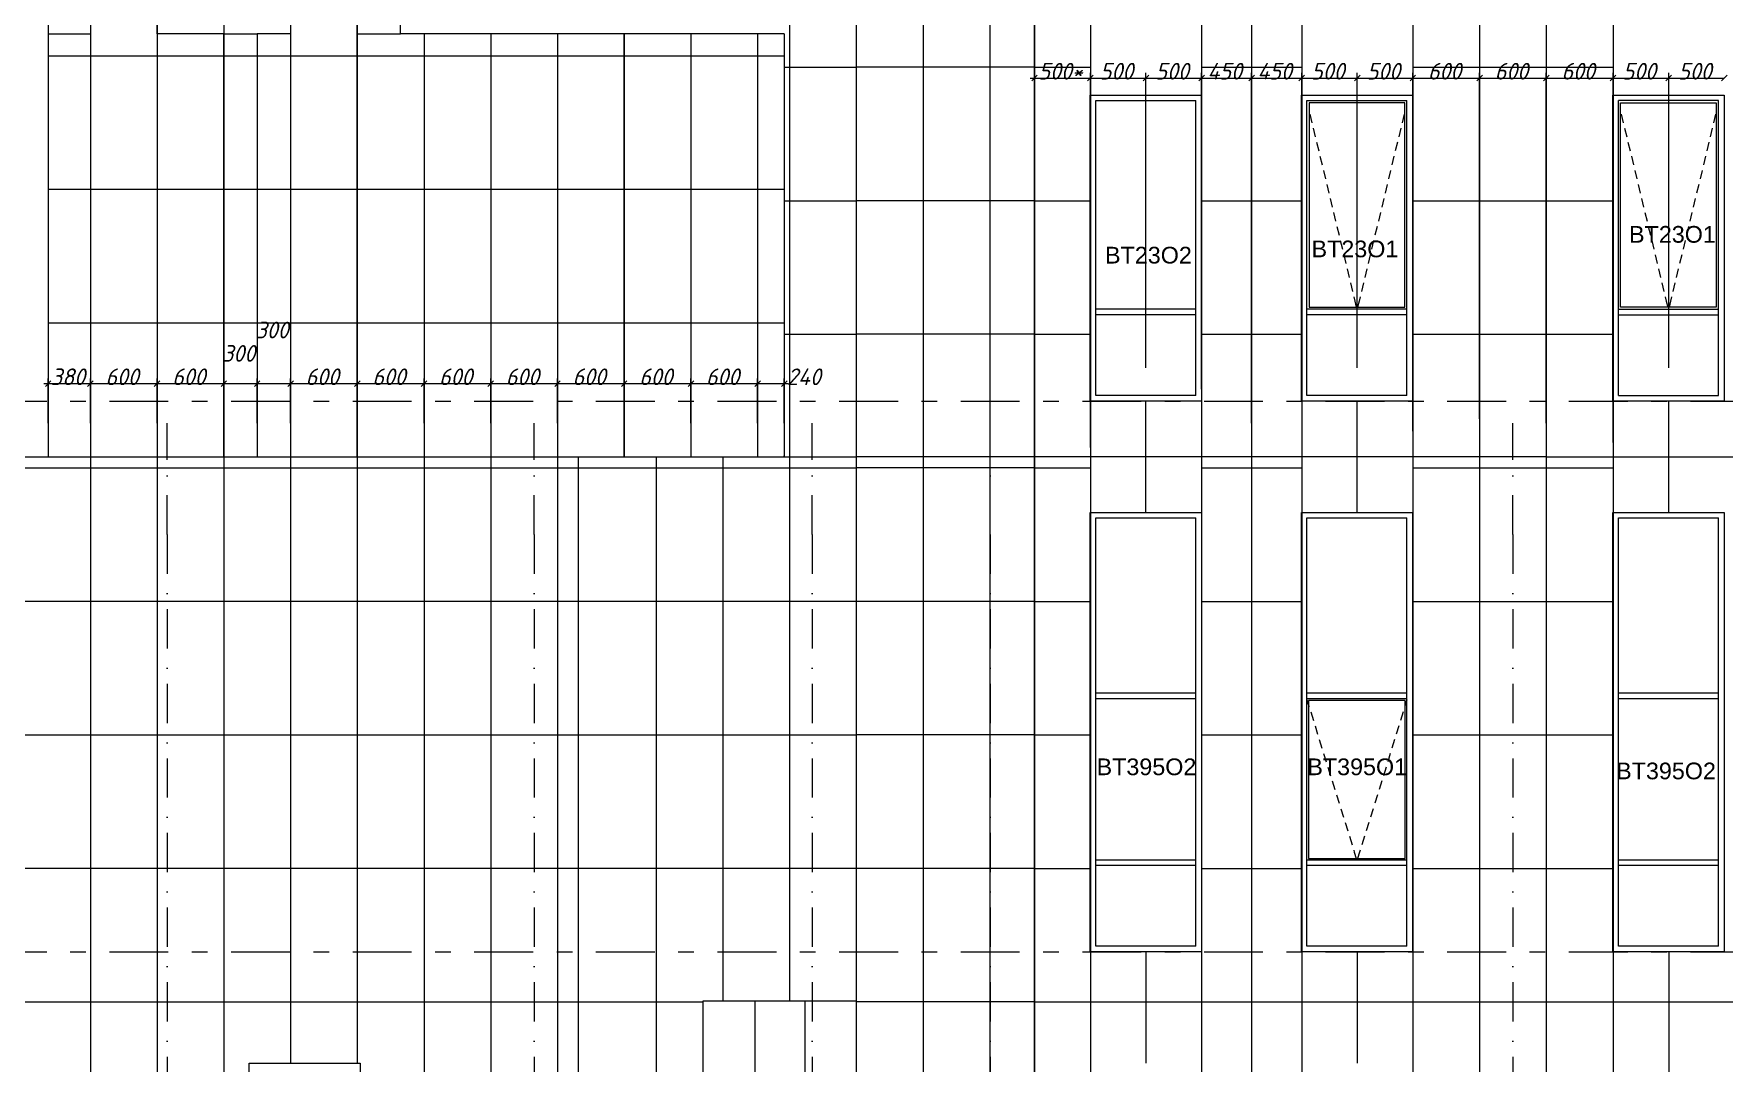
# Model space of a CAD drawing. Header units: millimetres. Extents: x 1499747 to 4230374, y -28481 to 441852.
# Drawn here: x 2796593 to 2811793, y -13533 to -4283 of the extents above; entities that cross this region are included whole.
import ezdxf
from ezdxf.xclip import XClip

# ---------------------------------------------------------------- set-up
doc = ezdxf.new("R2010")
doc.units = ezdxf.units.MM
doc.header["$MEASUREMENT"] = 0
doc.header["$XCLIPFRAME"] = 0
doc.linetypes.add('Штрих-Штриховая', pattern=[1093.611073, 529.166651, -211.666656, 141.111112, -211.666656])
doc.linetypes.add('Штрихпунктирная', pattern=[670.277762, 352.777767, -176.388884, 0, -141.111112])
for name, color, linetype, lineweight in [('3 Фасад_27_0_Ном._пера__20_Ном._пера__1', 1, 'Continuous', 18), ('3 Фасад_27_Витражные окна_Ном._пера__1_Ном._пера__7', 7, 'Continuous', 18), ('3 Фасад_27_Витражные окна_Ном._пера__20_Ном._пера__1', 1, 'Continuous', 18), ('3 Фасад_27_Витражные окна_Ном._пера__92_Ном._пера__233', 233, 'Continuous', 18), ('3 Фасад_27_Отделка керамика_Ном._пера__1_Ном._пера__7', 7, 'Continuous', 18), ('3 Фасад_27_Отделка керамика_Ном._пера__89_Ном._пера__111', 111, 'Continuous', 18), ('3 Фасад_27_Размер - ГКЛ перегородки_Ном._пера__20_Ном._пера__1', 1, 'Continuous', 18), ('3 Фасад_27_Размер - ГКЛ перегородки_Ном._пера__5_Ном._пера__5', 5, 'Continuous', 18), ('3 Фасад_27_Сетка кладки_Ном._пера__1_Ном._пера__7', 7, 'Continuous', 18), ('3 Фасад_27_Элемент Модели - Оси_Ном._пера__2_Ном._пера__8', 8, 'Continuous', 18)]:
    doc.layers.add(name, color=color, linetype=linetype, lineweight=lineweight)
doc.layers.add('Чертеж и Рисунок', color=7, linetype='Continuous')
doc.styles.add('СГЕНЕРИР_СТИЛЬ_1', font='')
doc.styles.add('СГЕНЕРИР_СТИЛЬ_2', font='arial.ttf')
doc.styles.get('СГЕНЕРИР_СТИЛЬ_1').set_extended_font_data('GOST Common', italic=True)

# ---------------------------------------------------------------- blocks, each defined once
blk = doc.blocks.new('Чертеж_7_27', base_point=(1694889, 9891))
at = {"layer": '3 Фасад_27_0_Ном._пера__20_Ном._пера__1', "color": 252, "linetype": 'Штрих-Штриховая', "true_color": 0x939598}
for p, q in [((1677947, 20091), (1716089, 20091)), ((1677947, 15141), (1716089, 15141))]:
    blk.add_line(p, q, dxfattribs=at)
at = {"layer": '3 Фасад_27_Витражные окна_Ном._пера__1_Ном._пера__7', "color": 252, "linetype": 'Continuous', "true_color": 0x939598}
for p, q in [((1699939, 22791), (1700839, 22791)), ((1699939, 22391), (1699939, 22791)), ((1700839, 22391), (1700839, 22791)), ((1701838, 22791), (1702738, 22791)), ((1701838, 22391), (1701838, 22791)), ((1701858, 22771), (1701858, 20936)), ((1702718, 22771), (1701858, 22771)), ((1702718, 20936), (1702718, 22771)), ((1702738, 22391), (1702738, 22791)), ((1704639, 22391), (1704639, 22791)), ((1705539, 22791), (1704639, 22791)), ((1704659, 20936), (1704659, 22771)), ((1704659, 22771), (1705519, 22771)), ((1705519, 22771), (1705519, 20936)), ((1705539, 22391), (1705539, 22791)), ((1699939, 20916), (1699939, 22391)), ((1700839, 20916), (1700839, 22391)), ((1701838, 20916), (1701838, 22391)), ((1702738, 20916), (1702738, 22391)), ((1704639, 20916), (1704639, 22391)), ((1705539, 20916), (1705539, 22391)), ((1699939, 20891), (1699939, 20916)), ((1700839, 20916), (1699939, 20916)), ((1699939, 20866), (1699939, 20891)), ((1699939, 20141), (1699939, 20866)), ((1700839, 20866), (1699939, 20866)), ((1700839, 20891), (1700839, 20916)), ((1700839, 20866), (1700839, 20891)), ((1700839, 20141), (1700839, 20866)), ((1701838, 20891), (1701838, 20916)), ((1702738, 20916), (1701838, 20916)), ((1701838, 20866), (1701838, 20891)), ((1701838, 20141), (1701838, 20866)), ((1702738, 20866), (1701838, 20866)), ((1701858, 20936), (1702718, 20936)), ((1702738, 20891), (1702738, 20916)), ((1702738, 20866), (1702738, 20891)), ((1702738, 20141), (1702738, 20866)), ((1704639, 20891), (1704639, 20916)), ((1704639, 20916), (1705539, 20916)), ((1704639, 20866), (1704639, 20891)), ((1704639, 20141), (1704639, 20866)), ((1704639, 20866), (1705539, 20866)), ((1705519, 20936), (1704659, 20936)), ((1705539, 20891), (1705539, 20916)), ((1705539, 20866), (1705539, 20891)), ((1705539, 20141), (1705539, 20866)), ((1700839, 20141), (1699939, 20141)), ((1702738, 20141), (1701838, 20141)), ((1704639, 20141), (1705539, 20141)), ((1699939, 19041), (1700389, 19041)), ((1699939, 18441), (1699939, 19041)), ((1700389, 19041), (1700839, 19041)), ((1700839, 18441), (1700839, 19041)), ((1701838, 19041), (1702288, 19041)), ((1701838, 18441), (1701838, 19041)), ((1702288, 19041), (1702738, 19041)), ((1702738, 18441), (1702738, 19041)), ((1704639, 19041), (1705089, 19041)), ((1704639, 18441), (1704639, 19041)), ((1705089, 19041), (1705539, 19041)), ((1705539, 18441), (1705539, 19041)), ((1699939, 17541), (1699939, 18441)), ((1700839, 17541), (1700839, 18441)), ((1701838, 17541), (1701838, 18441)), ((1702738, 17541), (1702738, 18441)), ((1704639, 17541), (1704639, 18441)), ((1705539, 17541), (1705539, 18441)), ((1699939, 17441), (1699939, 17541)), ((1700839, 17466), (1700839, 17541)), ((1701838, 17441), (1701838, 17541)), ((1702738, 17466), (1702738, 17541)), ((1704639, 17441), (1704639, 17541)), ((1705539, 17466), (1705539, 17541)), ((1700389, 17466), (1699939, 17466)), ((1699939, 16141), (1699939, 17441)), ((1700389, 17416), (1699939, 17416)), ((1700839, 17466), (1700389, 17466)), ((1700839, 17416), (1700389, 17416)), ((1700839, 17441), (1700839, 17466)), ((1700839, 17416), (1700839, 17441)), ((1700839, 16141), (1700839, 17416)), ((1702288, 17466), (1701838, 17466)), ((1701838, 16141), (1701838, 17441)), ((1702288, 17416), (1701838, 17416)), ((1702723, 17401), (1701853, 17401)), ((1701853, 17401), (1701853, 15981)), ((1702738, 17466), (1702288, 17466)), ((1702738, 17416), (1702288, 17416)), ((1702723, 15981), (1702723, 17401)), ((1702738, 17441), (1702738, 17466)), ((1702738, 17416), (1702738, 17441)), ((1702738, 16141), (1702738, 17416)), ((1705089, 17466), (1704639, 17466)), ((1704639, 16141), (1704639, 17441)), ((1705089, 17416), (1704639, 17416)), ((1705539, 17466), (1705089, 17466)), ((1705539, 17416), (1705089, 17416)), ((1705539, 17441), (1705539, 17466)), ((1705539, 17416), (1705539, 17441)), ((1705539, 16141), (1705539, 17416)), ((1699939, 15941), (1699939, 16141)), ((1700839, 15966), (1700839, 16141)), ((1701838, 15941), (1701838, 16141)), ((1702738, 15966), (1702738, 16141)), ((1704639, 15941), (1704639, 16141)), ((1705539, 15966), (1705539, 16141)), ((1700389, 15966), (1699939, 15966)), ((1700839, 15966), (1700389, 15966)), ((1700839, 15941), (1700839, 15966)), ((1702288, 15966), (1701838, 15966)), ((1701853, 15981), (1702723, 15981)), ((1702738, 15966), (1702288, 15966)), ((1702738, 15941), (1702738, 15966)), ((1705089, 15966), (1704639, 15966)), ((1705539, 15966), (1705089, 15966)), ((1705539, 15941), (1705539, 15966)), ((1699939, 15191), (1699939, 15941)), ((1700389, 15916), (1699939, 15916)), ((1700839, 15916), (1700389, 15916)), ((1700839, 15916), (1700839, 15941)), ((1700839, 15191), (1700839, 15916)), ((1701838, 15191), (1701838, 15941)), ((1702288, 15916), (1701838, 15916)), ((1702738, 15916), (1702288, 15916)), ((1702738, 15916), (1702738, 15941)), ((1702738, 15191), (1702738, 15916)), ((1704639, 15191), (1704639, 15941)), ((1705089, 15916), (1704639, 15916)), ((1705539, 15916), (1705089, 15916)), ((1705539, 15916), (1705539, 15941)), ((1705539, 15191), (1705539, 15916)), ((1700389, 15191), (1699939, 15191)), ((1700839, 15191), (1700389, 15191)), ((1702288, 15191), (1701838, 15191)), ((1702738, 15191), (1702288, 15191)), ((1705089, 15191), (1704639, 15191)), ((1705539, 15191), (1705089, 15191))]:
    blk.add_line(p, q, dxfattribs=at)
at = {"layer": '3 Фасад_27_Витражные окна_Ном._пера__92_Ном._пера__233', "color": 252, "linetype": 'Continuous', "true_color": 0x939598}
for p, q in [((1701864, 22670), (1701883, 22592)), ((1702713, 22670), (1702694, 22592)), ((1704664, 22670), (1704683, 22592)), ((1705513, 22670), (1705495, 22592)), ((1701894, 22544), (1701913, 22466)), ((1702682, 22544), (1702664, 22466)), ((1704695, 22544), (1704714, 22466)), ((1705483, 22544), (1705464, 22466)), ((1701925, 22417), (1701944, 22339)), ((1702652, 22417), (1702633, 22339)), ((1704725, 22417), (1704744, 22339)), ((1705452, 22417), (1705434, 22339)), ((1701955, 22291), (1701974, 22213)), ((1702621, 22291), (1702603, 22213)), ((1704756, 22291), (1704775, 22213)), ((1705422, 22291), (1705403, 22213)), ((1701986, 22164), (1702005, 22087)), ((1702591, 22164), (1702572, 22087)), ((1704786, 22164), (1704805, 22087)), ((1705391, 22164), (1705373, 22087)), ((1702016, 22038), (1702035, 21960)), ((1702047, 21912), (1702066, 21834)), ((1702530, 21912), (1702511, 21834)), ((1702560, 22038), (1702542, 21960)), ((1704817, 22038), (1704836, 21960)), ((1704847, 21912), (1704866, 21834)), ((1705330, 21912), (1705312, 21834)), ((1705361, 22038), (1705342, 21960)), ((1702077, 21785), (1702096, 21708)), ((1702499, 21785), (1702481, 21708)), ((1704878, 21785), (1704897, 21708)), ((1705300, 21785), (1705281, 21708)), ((1702108, 21659), (1702127, 21581)), ((1702469, 21659), (1702450, 21581)), ((1704908, 21659), (1704927, 21581)), ((1705269, 21659), (1705251, 21581)), ((1702138, 21533), (1702157, 21455)), ((1702438, 21533), (1702420, 21455)), ((1704939, 21533), (1704958, 21455)), ((1705239, 21533), (1705220, 21455)), ((1702169, 21406), (1702188, 21328)), ((1702408, 21406), (1702389, 21328)), ((1704969, 21406), (1704988, 21328)), ((1705208, 21406), (1705190, 21328)), ((1702199, 21280), (1702218, 21202)), ((1702230, 21153), (1702249, 21076)), ((1702347, 21153), (1702328, 21076)), ((1702377, 21280), (1702359, 21202)), ((1705000, 21280), (1705019, 21202)), ((1705031, 21153), (1705049, 21076)), ((1705147, 21153), (1705129, 21076)), ((1705178, 21280), (1705159, 21202)), ((1702260, 21027), (1702270, 20989)), ((1702270, 20989), (1702282, 20936)), ((1702307, 20989), (1702294, 20936)), ((1702316, 21027), (1702307, 20989)), ((1705061, 21027), (1705070, 20989)), ((1705070, 20989), (1705083, 20936)), ((1705108, 20989), (1705095, 20936)), ((1705117, 21027), (1705108, 20989)), ((1701838, 17405), (1701853, 17357)), ((1701853, 17357), (1701857, 17345)), ((1702723, 17357), (1702719, 17345)), ((1702738, 17405), (1702723, 17357)), ((1701872, 17297), (1701896, 17221)), ((1702705, 17297), (1702681, 17221)), ((1701911, 17173), (1701934, 17097)), ((1701949, 17049), (1701973, 16973)), ((1702627, 17049), (1702603, 16973)), ((1702666, 17173), (1702642, 17097)), ((1701988, 16925), (1702012, 16848)), ((1702588, 16925), (1702565, 16848)), ((1702027, 16801), (1702050, 16724)), ((1702550, 16801), (1702526, 16724)), ((1702065, 16677), (1702089, 16600)), ((1702511, 16677), (1702487, 16600)), ((1702104, 16552), (1702128, 16476)), ((1702143, 16428), (1702166, 16352)), ((1702434, 16428), (1702410, 16352)), ((1702472, 16552), (1702449, 16476)), ((1702181, 16304), (1702205, 16228)), ((1702395, 16304), (1702371, 16228)), ((1702220, 16180), (1702244, 16104)), ((1702356, 16180), (1702333, 16104)), ((1702259, 16056), (1702264, 16038)), ((1702264, 16038), (1702282, 15981)), ((1702282, 15981), (1702287, 15966)), ((1702294, 15981), (1702290, 15966)), ((1702312, 16038), (1702294, 15981)), ((1702318, 16056), (1702312, 16038))]:
    blk.add_line(p, q, dxfattribs=at)
at = {"layer": '3 Фасад_27_Отделка керамика_Ном._пера__1_Ном._пера__7', "color": 252, "linetype": 'Continuous', "true_color": 0x939598}
for p, q in [((1699389, 49841), (1699389, 19591)), ((1699389, 19591), (1699389, 49841)), ((1697789, 19591), (1697789, 45991)), ((1690519, 26691), (1690519, 23391)), ((1691499, 23391), (1691499, 26691)), ((1692699, 26691), (1692699, 23391)), ((1693299, 19591), (1693299, 26691)), ((1693689, 23391), (1693689, 26691)), ((1690519, 23391), (1690519, 19591)), ((1690519, 23391), (1690899, 23391)), ((1690899, 23391), (1690899, 19591)), ((1692099, 23391), (1691499, 23391)), ((1692099, 23391), (1692399, 23391)), ((1692099, 19591), (1692099, 23391)), ((1692399, 23391), (1692399, 19591)), ((1692699, 23391), (1692399, 23391)), ((1693299, 23391), (1693689, 23391)), ((1694499, 23391), (1693689, 23391)), ((1694499, 23391), (1694499, 19591)), ((1695699, 23391), (1694499, 23391)), ((1696299, 23391), (1695699, 23391)), ((1695699, 19591), (1695699, 23391)), ((1697139, 23391), (1696299, 23391)), ((1696299, 23391), (1696299, 19591)), ((1697139, 23391), (1697139, 19591)), ((1699889, 20091), (1699889, 22841)), ((1699889, 22841), (1700889, 22841)), ((1700889, 22841), (1700889, 20091)), ((1701788, 20091), (1701788, 22841)), ((1701788, 22841), (1702788, 22841)), ((1702788, 22841), (1702788, 20091)), ((1704589, 20091), (1704589, 22841)), ((1704589, 22841), (1705589, 22841)), ((1705589, 22841), (1705589, 20091)), ((1700889, 20091), (1699889, 20091)), ((1702788, 20091), (1701788, 20091)), ((1705589, 20091), (1704589, 20091)), ((1690519, 19591), (1690899, 19591)), ((1690899, 19591), (1692099, 19591)), ((1692099, 19591), (1692399, 19591)), ((1692399, 19591), (1693299, 19591)), ((1693299, 19591), (1694499, 19591)), ((1694499, 19591), (1695699, 19591)), ((1695289, 9891), (1695289, 19591)), ((1695699, 19591), (1696299, 19591)), ((1696299, 19591), (1697139, 19591)), ((1697139, 19591), (1697139, 19600)), ((1697139, 19591), (1697789, 19591)), ((1697139, 19591), (1697139, 19591)), ((1697789, 14701), (1697789, 19591)), ((1699389, 19591), (1697789, 19591)), ((1699389, 19591), (1699389, 9891)), ((1703991, 19591), (1699389, 19591)), ((1699389, 9891), (1699389, 19591)), ((1703991, 19591), (1713439, 19591)), ((1699889, 15141), (1699889, 19091)), ((1699889, 19091), (1700889, 19091)), ((1700889, 19091), (1700889, 15141)), ((1701788, 15141), (1701788, 19091)), ((1701788, 19091), (1702788, 19091)), ((1702788, 19091), (1702788, 15141)), ((1704589, 15141), (1704589, 19091)), ((1704589, 19091), (1705589, 19091)), ((1705589, 19091), (1705589, 15141)), ((1700889, 15141), (1699889, 15141)), ((1702788, 15141), (1701788, 15141)), ((1705589, 15141), (1704589, 15141)), ((1696409, 9891), (1696409, 14701)), ((1696409, 14701), (1697789, 14701)), ((1697789, 9891), (1697789, 14701)), ((1692326, 9891), (1692326, 14141)), ((1692326, 14141), (1693326, 14141)), ((1693326, 14141), (1693326, 9891))]:
    blk.add_line(p, q, dxfattribs=at)
at = {"layer": '3 Фасад_27_Отделка керамика_Ном._пера__89_Ном._пера__111', "color": 252, "linetype": 'Continuous', "true_color": 0x939598}
blk.add_line((1688934, 19591), (1690519, 19591), dxfattribs=at)
at = {"layer": '3 Фасад_27_Размер - ГКЛ перегородки_Ном._пера__5_Ном._пера__5', "color": 252, "linetype": 'Continuous', "true_color": 0x939598}
for p, q in [((1699351, 22994), (1699389, 22994)), ((1699414, 23019), (1699364, 22969)), ((1699389, 20391), (1699389, 23041)), ((1699389, 22994), (1699891, 22994)), ((1699916, 23019), (1699866, 22969)), ((1699916, 23019), (1699866, 22969)), ((1699891, 19674), (1699891, 23041)), ((1699891, 19674), (1699891, 23041)), ((1699891, 22994), (1700391, 22994)), ((1700416, 23019), (1700366, 22969)), ((1700416, 23019), (1700366, 22969)), ((1700391, 20391), (1700391, 23041)), ((1700391, 20391), (1700391, 23041)), ((1700391, 22994), (1700891, 22994)), ((1700916, 23019), (1700866, 22969)), ((1700916, 23019), (1700866, 22969)), ((1700891, 20197), (1700891, 23041)), ((1700891, 20197), (1700891, 23041)), ((1700891, 22994), (1701341, 22994)), ((1701366, 23019), (1701316, 22969)), ((1701366, 23019), (1701316, 22969)), ((1701341, 19891), (1701341, 23041)), ((1701341, 19891), (1701341, 23041)), ((1701341, 22994), (1701791, 22994)), ((1701816, 23019), (1701766, 22969)), ((1701816, 23019), (1701766, 22969)), ((1701791, 20114), (1701791, 23041)), ((1701791, 20114), (1701791, 23041)), ((1701791, 22994), (1702291, 22994)), ((1702316, 23019), (1702266, 22969)), ((1702316, 23019), (1702266, 22969)), ((1702291, 20391), (1702291, 23041)), ((1702291, 20391), (1702291, 23041)), ((1702291, 22994), (1702791, 22994)), ((1702816, 23019), (1702766, 22969)), ((1702816, 23019), (1702766, 22969)), ((1702791, 19819), (1702791, 23041)), ((1702791, 19819), (1702791, 23041)), ((1702791, 22994), (1703391, 22994)), ((1703416, 23019), (1703366, 22969)), ((1703416, 23019), (1703366, 22969)), ((1703391, 19932), (1703391, 23041)), ((1703391, 19932), (1703391, 23041)), ((1703391, 22994), (1703991, 22994)), ((1704016, 23019), (1703966, 22969)), ((1704016, 23019), (1703966, 22969)), ((1704016, 23019), (1703966, 22969)), ((1703991, 19891), (1703991, 23041)), ((1703991, 19891), (1703991, 23041)), ((1703991, 22994), (1704591, 22994)), ((1703991, 22994), (1704591, 22994)), ((1704616, 23019), (1704566, 22969)), ((1704616, 23019), (1704566, 22969)), ((1704591, 19718), (1704591, 23041)), ((1704591, 22994), (1705092, 22994)), ((1705117, 23019), (1705067, 22969)), ((1705117, 23019), (1705067, 22969)), ((1705092, 20391), (1705092, 23041)), ((1705092, 20391), (1705092, 23041)), ((1705092, 22994), (1705591, 22994)), ((1705616, 23019), (1705566, 22969)), ((1705616, 23019), (1705566, 22969)), ((1690481, 20248), (1690519, 20248)), ((1690544, 20273), (1690494, 20223)), ((1690519, 19891), (1690519, 20295)), ((1690519, 20248), (1690899, 20248)), ((1690924, 20273), (1690874, 20223)), ((1690924, 20273), (1690874, 20223)), ((1690899, 19891), (1690899, 20295)), ((1690899, 19891), (1690899, 20295)), ((1690899, 20248), (1691499, 20248)), ((1691524, 20273), (1691474, 20223)), ((1691524, 20273), (1691474, 20223)), ((1691499, 19891), (1691499, 20295)), ((1691499, 19891), (1691499, 20295)), ((1691499, 20248), (1692099, 20248)), ((1692124, 20273), (1692074, 20223)), ((1692124, 20273), (1692074, 20223)), ((1692099, 19891), (1692099, 20295)), ((1692099, 19891), (1692099, 20295)), ((1692099, 20248), (1692399, 20248)), ((1692424, 20273), (1692374, 20223)), ((1692424, 20273), (1692374, 20223)), ((1692399, 19891), (1692399, 20295)), ((1692399, 19891), (1692399, 20295)), ((1692399, 20248), (1692699, 20248)), ((1692724, 20273), (1692674, 20223)), ((1692724, 20273), (1692674, 20223)), ((1692699, 19891), (1692699, 20295)), ((1692699, 19891), (1692699, 20295)), ((1692699, 20248), (1693299, 20248)), ((1693324, 20273), (1693274, 20223)), ((1693324, 20273), (1693274, 20223)), ((1693299, 19891), (1693299, 20295)), ((1693299, 19891), (1693299, 20295)), ((1693299, 20248), (1693899, 20248)), ((1693924, 20273), (1693874, 20223)), ((1693924, 20273), (1693874, 20223)), ((1693899, 19891), (1693899, 20295)), ((1693899, 19891), (1693899, 20295)), ((1693899, 20248), (1694499, 20248)), ((1694524, 20273), (1694474, 20223)), ((1694524, 20273), (1694474, 20223)), ((1694499, 19891), (1694499, 20295)), ((1694499, 19891), (1694499, 20295)), ((1694499, 20248), (1695099, 20248)), ((1694499, 20248), (1695099, 20248)), ((1695124, 20273), (1695074, 20223)), ((1695124, 20273), (1695074, 20223)), ((1695099, 19891), (1695099, 20295)), ((1695099, 20248), (1695699, 20248)), ((1695724, 20273), (1695674, 20223)), ((1695724, 20273), (1695674, 20223)), ((1695699, 19891), (1695699, 20295)), ((1695699, 20248), (1696299, 20248)), ((1695699, 20248), (1696299, 20248)), ((1695699, 20248), (1696299, 20248)), ((1696324, 20273), (1696274, 20223)), ((1696324, 20273), (1696274, 20223)), ((1696299, 19891), (1696299, 20295)), ((1696299, 20248), (1696899, 20248)), ((1696924, 20273), (1696874, 20223)), ((1696924, 20273), (1696874, 20223)), ((1696899, 19891), (1696899, 20295)), ((1696899, 19891), (1696899, 20295)), ((1696899, 20248), (1697139, 20248)), ((1697114, 20223), (1697164, 20273)), ((1697139, 19891), (1697139, 20295)), ((1697139, 20248), (1697176, 20248))]:
    blk.add_line(p, q, dxfattribs=at)
at = {"layer": '3 Фасад_27_Сетка кладки_Ном._пера__1_Ном._пера__7', "color": 252, "linetype": 'Continuous', "true_color": 0x939598}
for p, q in [((1701791, 53391), (1701791, 9891)), ((1702791, 53391), (1702791, 9891)), ((1703391, 53391), (1703391, 9891)), ((1703991, 53391), (1703991, 9891)), ((1704591, 53391), (1704591, 9891)), ((1690899, 50241), (1690899, 19591)), ((1691499, 50241), (1691499, 19591)), ((1692099, 50241), (1692099, 19591)), ((1692699, 50241), (1692699, 19591)), ((1693299, 50241), (1693299, 19591)), ((1699891, 49841), (1699891, 9891)), ((1700891, 49841), (1700891, 9891)), ((1701341, 49841), (1701341, 9891)), ((1693899, 23391), (1693899, 19591)), ((1694499, 23391), (1694499, 19591)), ((1695099, 23391), (1695099, 19591)), ((1695699, 23391), (1695699, 19591)), ((1696299, 23391), (1696299, 19591)), ((1696899, 23391), (1696899, 19591)), ((1697139, 23191), (1690519, 23191)), ((1699391, 23091), (1699891, 23091)), ((1700891, 23091), (1701793, 23091)), ((1702791, 23091), (1704592, 23091)), ((1697139, 21991), (1690519, 21991)), ((1699391, 21891), (1699891, 21891)), ((1700891, 21891), (1701793, 21891)), ((1702791, 21891), (1704592, 21891)), ((1697139, 20791), (1690519, 20791)), ((1699391, 20691), (1699891, 20691)), ((1700891, 20691), (1701793, 20691)), ((1702791, 20691), (1704592, 20691)), ((1700391, 19091), (1700391, 20091)), ((1702291, 19091), (1702291, 20091)), ((1705092, 19091), (1705092, 20091)), ((1699391, 19491), (1699891, 19491)), ((1700891, 19491), (1701793, 19491)), ((1702791, 19491), (1704592, 19491)), ((1699391, 18291), (1699891, 18291)), ((1700891, 18291), (1701793, 18291)), ((1702791, 18291), (1704592, 18291)), ((1699391, 17091), (1699891, 17091)), ((1700891, 17091), (1701793, 17091)), ((1702791, 17091), (1704592, 17091)), ((1699391, 15891), (1699891, 15891)), ((1700891, 15891), (1701793, 15891)), ((1702791, 15891), (1704592, 15891)), ((1700391, 15141), (1700391, 14141)), ((1702291, 15141), (1702291, 14141)), ((1705092, 15141), (1705092, 9891)), ((1699391, 14691), (1708641, 14691))]:
    blk.add_line(p, q, dxfattribs=at)
at = {"layer": '3 Фасад_27_Сетка кладки_Ном._пера__1_Ном._пера__7', "color": 252, "linetype": 'Continuous', "true_color": 0x939598, "flags": 128}
for points in [[(1697189, 14701), (1697189, 53391)], [(1697789, 14701), (1697789, 53391)], [(1698389, 9891), (1698389, 49841)], [(1698989, 9891), (1698989, 49841)], [(1697139, 23091), (1697789, 23091)], [(1699391, 23091), (1697789, 23091)], [(1697139, 21891), (1697789, 21891)], [(1699391, 21891), (1697789, 21891)], [(1697139, 20691), (1697789, 20691)], [(1699391, 20691), (1697789, 20691)], [(1682789, 19492), (1695289, 19492)], [(1690899, 19591), (1690899, 9891)], [(1691499, 19591), (1691499, 9891)], [(1692099, 19591), (1692099, 9891)], [(1692699, 19591), (1692699, 14141)], [(1693299, 19591), (1693299, 14141)], [(1693899, 19591), (1693899, 9891)], [(1694499, 19591), (1694499, 9891)], [(1695099, 19591), (1695099, 9891)], [(1695289, 19492), (1697789, 19492)], [(1695989, 9891), (1695989, 19591)], [(1696589, 14701), (1696589, 19591)], [(1699391, 19491), (1697789, 19491)], [(1682789, 18292), (1695289, 18292)], [(1695289, 18292), (1697789, 18292)], [(1699391, 18291), (1697789, 18291)], [(1682789, 17092), (1695289, 17092)], [(1695289, 17092), (1697789, 17092)], [(1699391, 17091), (1697789, 17091)], [(1682789, 15892), (1695289, 15892)], [(1695289, 15892), (1697789, 15892)], [(1699391, 15891), (1697789, 15891)], [(1682789, 14692), (1695289, 14692)], [(1695289, 14692), (1696409, 14692)], [(1696874, 14701), (1696874, 9891)], [(1697324, 14701), (1697324, 9891)], [(1699391, 14691), (1697789, 14691)]]:
    blk.add_lwpolyline(points, dxfattribs=at)
at = {"layer": '3 Фасад_27_Элемент Модели - Оси_Ном._пера__2_Ном._пера__8', "linetype": 'Штрихпунктирная'}
for p, q in [((1691589, 18891), (1691589, 19891)), ((1694889, 18891), (1694889, 19891)), ((1697389, 18891), (1697389, 19891)), ((1698989, 18891), (1698989, 19891)), ((1703689, 18891), (1703689, 19891)), ((1691589, 18891), (1691589, 3891)), ((1694889, 18891), (1694889, 3891)), ((1697389, 18891), (1697389, 3891)), ((1698989, 18891), (1698989, 3891)), ((1703689, 18891), (1703689, 3891))]:
    blk.add_line(p, q, dxfattribs=at)
at = {"layer": '3 Фасад_27_Витражные окна_Ном._пера__20_Ном._пера__1', "color": 252, "linetype": 'Continuous', "true_color": 0x939598, "char_height": 150, "attachment_point": 4, "style": 'СГЕНЕРИР_СТИЛЬ_2'}
for s, insert in [('\\A1;{\\pql;\\fArial|b0|i0|c204|p0;\\W1.000000;ВТ23О1}', (1704735, 21588)), ('\\A1;{\\pql;\\fArial|b0|i0|c204|p0;\\W1.000000;ВТ23О2}', (1700023, 21401)), ('\\A1;{\\pql;\\fArial|b0|i0|c204|p0;\\W1.000000;ВТ23О1}', (1701880, 21457)), ('\\A1;{\\pql;\\fArial|b0|i0|c204|p0;\\W1.000000;ВТ395О2}', (1699947, 16803)), ('\\A1;{\\pql;\\fArial|b0|i0|c204|p0;\\W1.000000;ВТ395О1}', (1701842, 16803)), ('\\A1;{\\pql;\\fArial|b0|i0|c204|p0;\\W1.000000;ВТ395О2}', (1704619, 16766))]:
    blk.add_mtext(s, dxfattribs=dict(at, insert=insert))
at = {"layer": '3 Фасад_27_Размер - ГКЛ перегородки_Ном._пера__20_Ном._пера__1', "color": 252, "linetype": 'Continuous', "true_color": 0x939598, "char_height": 150, "attachment_point": 7, "style": 'СГЕНЕРИР_СТИЛЬ_1'}
for s, insert in [('\\A1;{\\pql;\\fGOST Common|b0|i1|c204|p0;\\W1.000000;500*}', (1699424, 22980)), ('\\A1;{\\pql;\\fGOST Common|b0|i1|c204|p0;\\W1.000000;500}', (1699976, 22980)), ('\\A1;{\\pql;\\fGOST Common|b0|i1|c204|p0;\\W1.000000;500}', (1700476, 22980)), ('\\A1;{\\pql;\\fGOST Common|b0|i1|c204|p0;\\W1.000000;450}', (1700944, 22980)), ('\\A1;{\\pql;\\fGOST Common|b0|i1|c204|p0;\\W1.000000;450}', (1701393, 22980)), ('\\A1;{\\pql;\\fGOST Common|b0|i1|c204|p0;\\W1.000000;500}', (1701876, 22980)), ('\\A1;{\\pql;\\fGOST Common|b0|i1|c204|p0;\\W1.000000;500}', (1702376, 22980)), ('\\A1;{\\pql;\\fGOST Common|b0|i1|c204|p0;\\W1.000000;600}', (1702926, 22980)), ('\\A1;{\\pql;\\fGOST Common|b0|i1|c204|p0;\\W1.000000;600}', (1703527, 22980)), ('\\A1;{\\pql;\\fGOST Common|b0|i1|c204|p0;\\W1.000000;600}', (1704127, 22980)), ('\\A1;{\\pql;\\fGOST Common|b0|i1|c204|p0;\\W1.000000;500}', (1704677, 22980)), ('\\A1;{\\pql;\\fGOST Common|b0|i1|c204|p0;\\W1.000000;500}', (1705177, 22980)), ('\\A1;{\\pql;\\fGOST Common|b0|i1|c204|p0;\\W1.000000;300}', (1692384, 20654)), ('\\A1;{\\pql;\\fGOST Common|b0|i1|c204|p0;\\W1.000000;300}', (1692084, 20444)), ('\\A1;{\\pql;\\fGOST Common|b0|i1|c204|p0;\\W1.000000;380}', (1690544, 20234)), ('\\A1;{\\pql;\\fGOST Common|b0|i1|c204|p0;\\W1.000000;600}', (1691034, 20234)), ('\\A1;{\\pql;\\fGOST Common|b0|i1|c204|p0;\\W1.000000;600}', (1691634, 20234)), ('\\A1;{\\pql;\\fGOST Common|b0|i1|c204|p0;\\W1.000000;600}', (1692834, 20234)), ('\\A1;{\\pql;\\fGOST Common|b0|i1|c204|p0;\\W1.000000;600}', (1693434, 20234)), ('\\A1;{\\pql;\\fGOST Common|b0|i1|c204|p0;\\W1.000000;600}', (1694034, 20234)), ('\\A1;{\\pql;\\fGOST Common|b0|i1|c204|p0;\\W1.000000;600}', (1694634, 20234)), ('\\A1;{\\pql;\\fGOST Common|b0|i1|c204|p0;\\W1.000000;600}', (1695234, 20234)), ('\\A1;{\\pql;\\fGOST Common|b0|i1|c204|p0;\\W1.000000;600}', (1695834, 20234)), ('\\A1;{\\pql;\\fGOST Common|b0|i1|c204|p0;\\W1.000000;600}', (1696434, 20234)), ('\\A1;{\\pql;\\fGOST Common|b0|i1|c204|p0;\\W1.000000;240}', (1697164, 20234))]:
    blk.add_mtext(s, dxfattribs=dict(at, insert=insert))

msp = doc.modelspace()

# ---------------------------------------------------------------- block references
at = {"layer": 'Чертеж и Рисунок', "linetype": 'Continuous'}
ref = msp.add_blockref('Чертеж_7_27', (2801091.76847, -17783.33842), dxfattribs=at)
XClip(ref).set_block_clipping_path([(1672000, -690.0489564684), (1756000, 59100.2549307365)])

doc.saveas('drawing.dxf')
